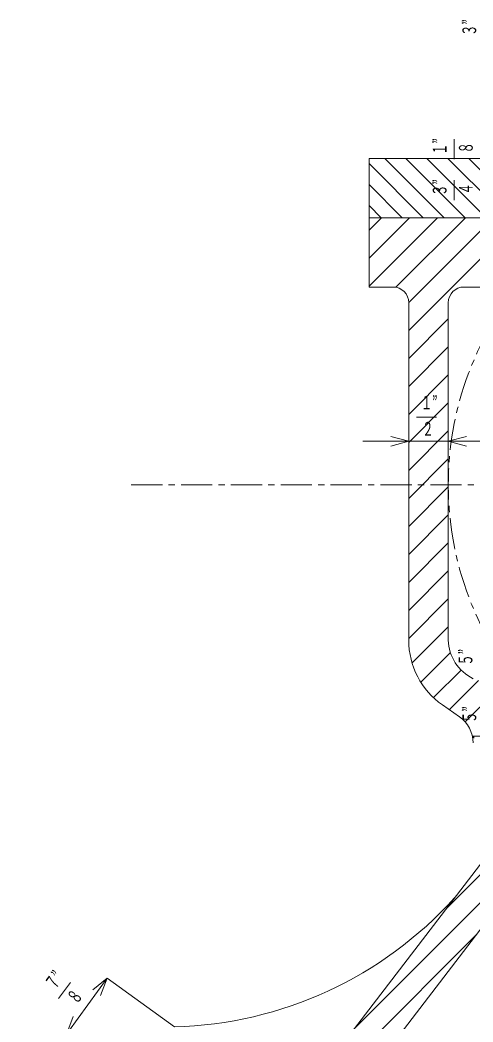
# Model space of a CAD drawing. Units: millimetres, scale not verified. Extents: x -820 to 820, y -580 to 580.
# Drawn here: x -601.5 to -456.1, y -152.7 to 168.7 of the extents above; entities that cross this region are included whole.
import ezdxf
from ezdxf.enums import TextEntityAlignment as Align

# ---------------------------------------------------------------- set-up
doc = ezdxf.new("R2010")
doc.units = ezdxf.units.MM
doc.header["$LTSCALE"] = 2
doc.linetypes.add('CHAIN1', pattern=[8, 5, -1, 1, -1])
for name, color, linetype, lineweight in [('0-0_通り芯', 3, 'Continuous', 18), ('0-1_補助芯', 4, 'CHAIN1', 18), ('0-2_通芯記号', 2, 'Continuous', 18)]:
    doc.layers.add(name, color=color, linetype=linetype, lineweight=lineweight)
doc.styles.add('ＭＳ ゴシック', font='')
doc.styles.get('ＭＳ ゴシック').set_extended_font_data('MS Gothic')

msp = doc.modelspace()

# ---------------------------------------------------------------- linework, layer by layer
at = {"layer": '0-0_通り芯'}
for p, q in [((-440.959, 124.345), (-489.435, 124.345)), ((-489.435, 83.07), (-489.435, 124.345)), ((-472.092, 105.295), (-489.435, 122.638)), ((-465.356, 105.295), (-484.406, 124.345)), ((-458.621, 105.295), (-477.671, 124.345)), ((-451.886, 105.295), (-470.936, 124.345)), ((-445.151, 105.295), (-464.201, 124.345)), ((-438.416, 105.295), (-457.466, 124.345)), ((-478.827, 105.295), (-489.435, 115.903)), ((-485.562, 105.295), (-489.435, 109.168)), ((-489.435, 83.387), (-467.526, 105.295)), ((-489.435, 92.367), (-476.506, 105.295)), ((-489.435, 101.347), (-485.487, 105.295)), ((-405.288, 105.295), (-489.435, 105.295)), ((-480.861, 82.98), (-458.546, 105.295)), ((-476.736, 78.124), (-449.566, 105.295)), ((-476.735, 69.146), (-444.985, 100.896)), ((-489.435, 83.07), (-481.815, 83.07)), ((-458.955, 83.07), (-171.935, 83.07)), ((-476.735, -30.206), (-476.735, 77.99)), ((-464.035, -30.206), (-464.035, 77.99)), ((-476.735, 60.166), (-464.035, 72.866)), ((-476.735, 51.185), (-464.035, 63.885)), ((-476.735, 42.205), (-464.035, 54.905)), ((-476.735, 33.225), (-464.035, 45.925)), ((-476.735, 24.245), (-464.035, 36.945)), ((-476.735, 15.264), (-464.035, 27.964)), ((-476.735, 6.284), (-464.035, 18.984)), ((-476.735, -2.696), (-464.035, 10.004)), ((-476.735, -11.677), (-464.035, 1.023)), ((-476.735, -20.657), (-464.035, -7.957)), ((-476.735, -29.637), (-464.035, -16.937)), ((-475.654, -37.537), (-464.035, -25.917)), ((-472.847, -43.71), (-463.35, -34.213)), ((-468.803, -48.646), (-459.955, -39.799)), ((-458.643, -56.447), (-442.914, -40.718)), ((-463.719, -52.542), (-454.368, -43.191)), ((-460.442, -54.837), (-465.903, -51.013)), ((-464.715, -116.4), (-435.46, -87.145)), ((-507.051, -171.574), (-451.563, -99.26)), ((-494.33, -154.996), (-436.29, -96.955)), ((-537.173, -231.692), (-440.708, -105.976)), ((-528.849, -198.495), (-455.146, -124.791))]:
    msp.add_line(p, q, dxfattribs=at)
for centre, radius, start, end in [((-481.815, 77.99), 5.08, 0, 90), ((-458.955, 77.99), 5.08, 90, 180), ((-451.335, -30.206), 25.4, 180, 235), ((-449.879, -29.85), 14.16, 181.44149, 244.00431), ((-466.27, -63.159), 10.16, 0, 55), ((-555.406, -28.468), 125.886, 271.61378, 317.89448)]:
    msp.add_arc(centre, radius, start, end, dxfattribs=at)
at = {"layer": '0-1_補助芯'}
msp.add_line((-565.793, 19.57), (333.841, 19.57), dxfattribs=at)
msp.add_arc((-362.435, 19.57), 101.6, 275.37938, 264.62062, dxfattribs=at)
at = {"layer": '0-2_通芯記号'}
for p, q in [((-462.169, 124.092), (-462.169, 130.504)), ((-462.169, 110.94), (-462.169, 117.352)), ((-474.202, 41.334), (-467.79, 41.334)), ((-491.517, 33.595), (-171.935, 33.595)), ((-476.735, 33.595), (-482.53, 35.148)), ((-476.735, 33.595), (-482.53, 32.042)), ((-464.035, 33.595), (-458.239, 35.148)), ((-464.035, 33.595), (-458.239, 32.042)), ((-589.08, -145.208), (-585.311, -140.021)), ((-573.467, -138.606), (-578.13, -142.382)), ((-573.467, -138.606), (-575.617, -144.208)), ((-588.681, -162.188), (-584.381, -150.985))]:
    msp.add_line(p, q, dxfattribs=at)
msp.add_lwpolyline([(-551.861, -154.304), (-573.467, -138.606), (-601.461, -177.136)], dxfattribs=at)

# ---------------------------------------------------------------- texts
at = {"layer": '0-2_通芯記号', "style": 'ＭＳ ゴシック', "width": 0.6}
for s, rotation, p in [('３”', 90, (-453.787, 163.634)), ('１”', 90, (-463.292, 125.464)), ('８', 90, (-454.888, 125.911)), ('３”', 90, (-463.292, 112.312)), ('４', 90, (-454.888, 112.76)), ('５”', 90, (-454.99, -38.358)), ('５”', 90, (-453.759, -56.752)), ('１', 90, (-450.592, -62.837)), ('７”', 54, (-589.182, -143.438)), ('８', 54, (-582.121, -148.016))]:
    msp.add_text(s, height=4.399, rotation=rotation, dxfattribs=at).set_placement(p, align=Align.BOTTOM_LEFT)
for s, p in [('１”', (-472.83, 42.458)), ('２', (-472.383, 34.054))]:
    msp.add_text(s, height=4.399, dxfattribs=at).set_placement(p, align=Align.BOTTOM_LEFT)

doc.saveas('drawing.dxf')
